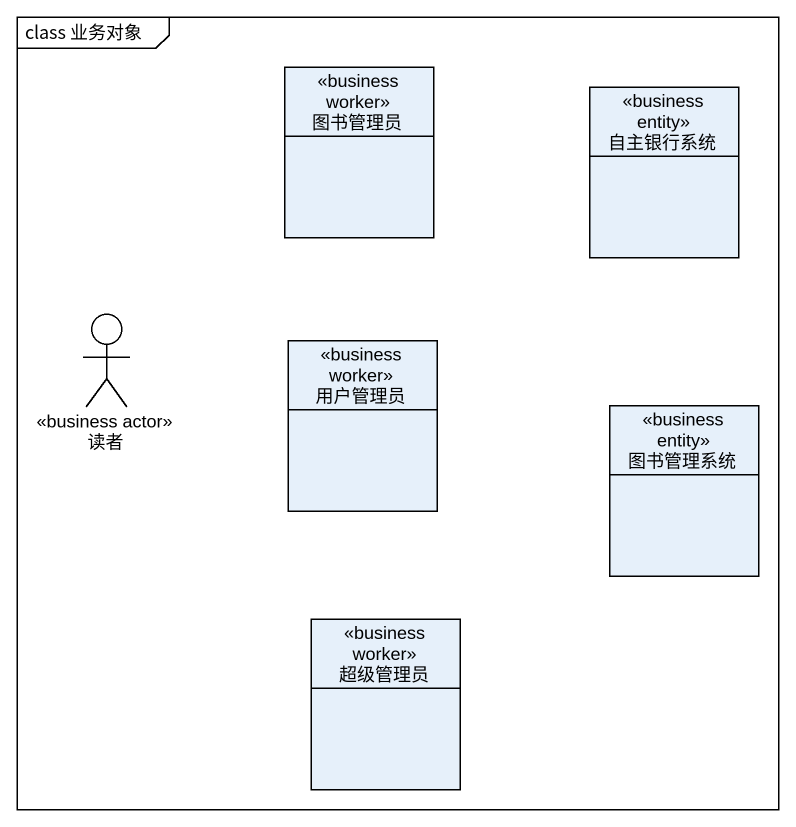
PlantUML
@startuml
mainframe class 业务对象
allowmixing
hide circle
hide empty members
class 图书管理员 <<business worker>>
class 自主银行系统 <<business entity>>
actor 读者 <<business actor>>
class 用户管理员 <<business worker>>
class 图书管理系统 <<business entity>>
class 超级管理员 <<business worker>>
@enduml
